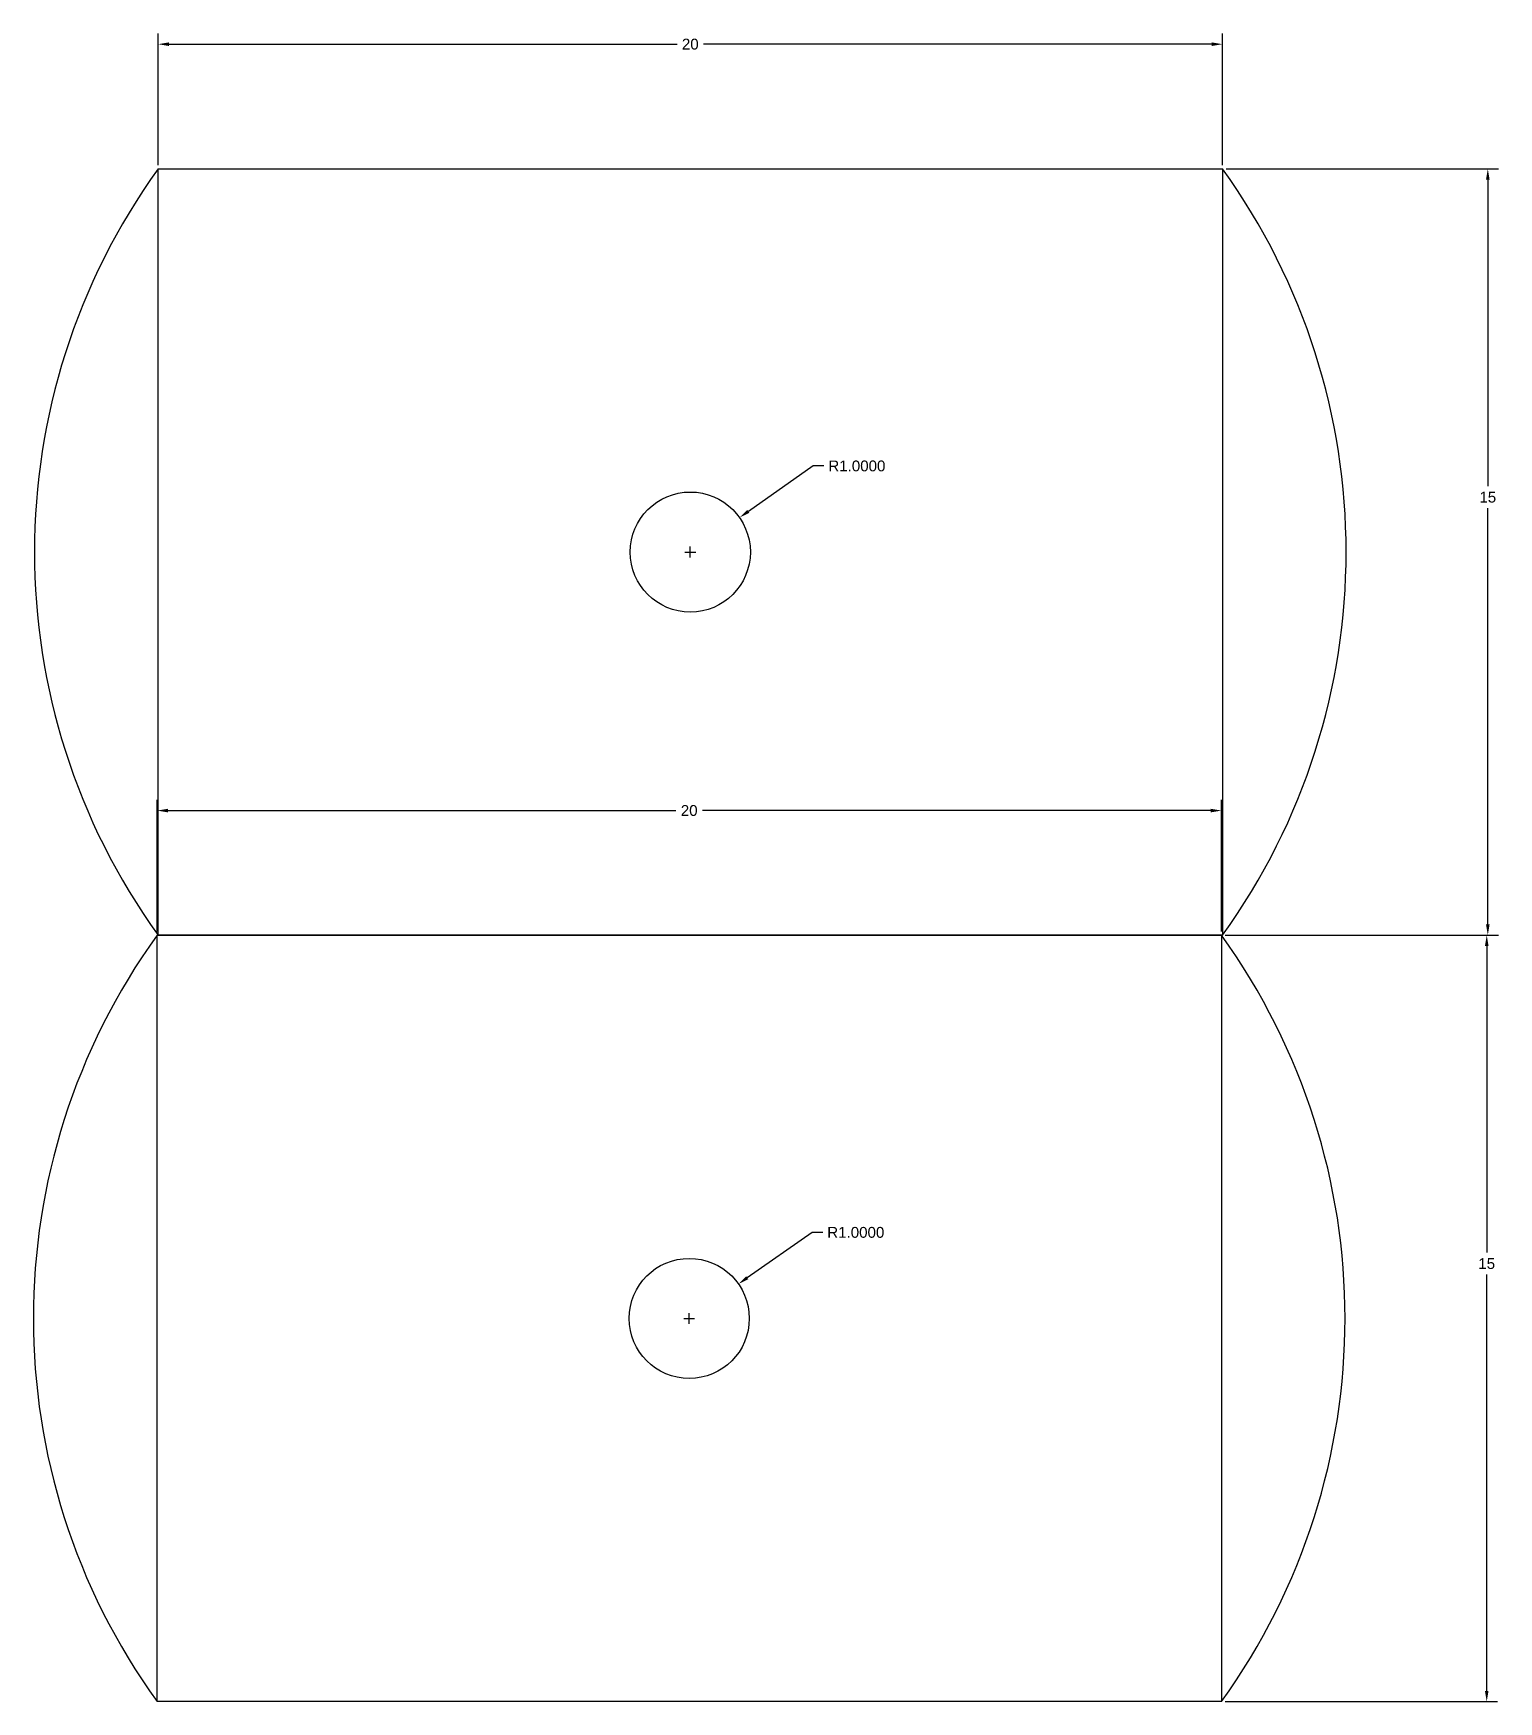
# Model space of a CAD drawing. Header units: inches. Extents: x 10.3 to 34.7, y 12.4 to 40.2.
import ezdxf

# ---------------------------------------------------------------- set-up
doc = ezdxf.new("R2010")
doc.units = ezdxf.units.IN
doc.header["$MEASUREMENT"] = 0
doc.styles.get("Standard").update_dxf_attribs({"font": 'arial.ttf'})
doc.dimstyles.get("Standard").update_dxf_attribs({"dimtxt": 0.18, "dimasz": 0.18, "dimexe": 0.18, "dimexo": 0.0625, "dimgap": 0.09, "dimtad": 0, "dimtih": 1, "dimtoh": 1, "dimdec": 4, "dimzin": 0, "dimdsep": 46, "dimtxsty": 'Standard', "dimcen": 0.09, "dimadec": 0, "dimazin": 0, "dimtfac": 1, "dimtdec": 4, "dimtofl": 0, "dimtmove": 0, "dimatfit": 3, "dimfxl": 1, "dimtolj": 1, "dimtzin": 0, "dimarcsym": 0})

# ---------------------------------------------------------------- blocks, each defined once
blk = doc.blocks.new('*D2')
at = {"color": 0, "lineweight": -2, "transparency": 16777216}
for p, q in [((12.383, 25.204), (12.383, 27.398)), ((30.106, 25.204), (30.106, 27.398)), ((12.563, 27.218), (21.024, 27.218)), ((29.926, 27.218), (21.465, 27.218))]:
    blk.add_line(p, q, dxfattribs=at)
at = {"color": 0, "transparency": 16777216}
for points in [[(12.563, 27.248), (12.563, 27.188), (12.383, 27.218)], [(29.926, 27.248), (29.926, 27.188), (30.106, 27.218)]]:
    blk.add_solid(points, dxfattribs=at)
at = {"layer": 'Defpoints', "color": 0, "transparency": 16777216}
for p in [(30.106, 27.218), (12.383, 25.142), (30.106, 25.142)]:
    blk.add_point(p, dxfattribs=at)
at = {"color": 0, "transparency": 16777216, "insert": (21.244, 27.218), "char_height": 0.18, "attachment_point": 5}
blk.add_mtext('\\A1;20', dxfattribs=at)
blk = doc.blocks.new('*D3')
at = {"color": 0, "lineweight": -2, "transparency": 16777216}
for p, q in [((30.169, 25.142), (34.704, 25.142)), ((34.524, 24.962), (34.524, 19.855)), ((34.524, 12.557), (34.524, 19.491)), ((30.169, 12.377), (34.704, 12.377))]:
    blk.add_line(p, q, dxfattribs=at)
at = {"color": 0, "transparency": 16777216}
for points in [[(34.494, 24.962), (34.554, 24.962), (34.524, 25.142)], [(34.494, 12.557), (34.554, 12.557), (34.524, 12.377)]]:
    blk.add_solid(points, dxfattribs=at)
at = {"layer": 'Defpoints', "color": 0, "transparency": 16777216}
for p in [(30.106, 25.142), (30.106, 12.377), (34.524, 12.377)]:
    blk.add_point(p, dxfattribs=at)
at = {"color": 0, "transparency": 16777216, "insert": (34.524, 19.673), "char_height": 0.18, "attachment_point": 5}
blk.add_mtext('\\A1;15', dxfattribs=at)
blk = doc.blocks.new('*D4')
at = {"color": 0, "lineweight": -2, "transparency": 16777216}
for p, q in [((23.289, 20.192), (22.211, 19.437)), ((23.469, 20.192), (23.289, 20.192)), ((21.154, 18.759), (21.334, 18.759)), ((21.244, 18.669), (21.244, 18.849))]:
    blk.add_line(p, q, dxfattribs=at)
at = {"color": 0, "transparency": 16777216}
blk.add_solid([(22.193, 19.461), (22.228, 19.412), (22.063, 19.333)], dxfattribs=at)
at = {"layer": 'Defpoints', "color": 0, "transparency": 16777216}
for p in [(22.063, 19.333), (21.244, 18.759)]:
    blk.add_point(p, dxfattribs=at)
at = {"color": 0, "transparency": 16777216, "insert": (24.018, 20.192), "char_height": 0.18, "attachment_point": 5}
blk.add_mtext('\\A1;R1.0000', dxfattribs=at)
blk = doc.blocks.new('*D9')
at = {"color": 0, "lineweight": -2, "transparency": 16777216}
for p, q in [((12.401, 37.968), (12.401, 40.162)), ((30.124, 37.968), (30.124, 40.162)), ((12.581, 39.982), (21.042, 39.982)), ((29.944, 39.982), (21.483, 39.982))]:
    blk.add_line(p, q, dxfattribs=at)
at = {"color": 0, "transparency": 16777216}
for points in [[(12.581, 40.012), (12.581, 39.952), (12.401, 39.982)], [(29.944, 40.012), (29.944, 39.952), (30.124, 39.982)]]:
    blk.add_solid(points, dxfattribs=at)
at = {"layer": 'Defpoints', "color": 0, "transparency": 16777216}
for p in [(30.124, 39.982), (12.401, 37.906), (30.124, 37.906)]:
    blk.add_point(p, dxfattribs=at)
at = {"color": 0, "transparency": 16777216, "insert": (21.262, 39.982), "char_height": 0.18, "attachment_point": 5}
blk.add_mtext('\\A1;20', dxfattribs=at)
blk = doc.blocks.new('*D10')
at = {"color": 0, "lineweight": -2, "transparency": 16777216}
for p, q in [((30.187, 37.906), (34.722, 37.906)), ((34.542, 37.726), (34.542, 32.619)), ((34.542, 25.322), (34.542, 32.255)), ((30.187, 25.142), (34.722, 25.142))]:
    blk.add_line(p, q, dxfattribs=at)
at = {"color": 0, "transparency": 16777216}
for points in [[(34.512, 37.726), (34.572, 37.726), (34.542, 37.906)], [(34.512, 25.322), (34.572, 25.322), (34.542, 25.142)]]:
    blk.add_solid(points, dxfattribs=at)
at = {"layer": 'Defpoints', "color": 0, "transparency": 16777216}
for p in [(30.124, 37.906), (30.124, 25.142), (34.542, 25.142)]:
    blk.add_point(p, dxfattribs=at)
at = {"color": 0, "transparency": 16777216, "insert": (34.542, 32.437), "char_height": 0.18, "attachment_point": 5}
blk.add_mtext('\\A1;15', dxfattribs=at)
blk = doc.blocks.new('*D11')
at = {"color": 0, "lineweight": -2, "transparency": 16777216}
for p, q in [((23.307, 32.957), (22.229, 32.201)), ((23.487, 32.957), (23.307, 32.957)), ((21.172, 31.524), (21.352, 31.524)), ((21.262, 31.434), (21.262, 31.614))]:
    blk.add_line(p, q, dxfattribs=at)
at = {"color": 0, "transparency": 16777216}
blk.add_solid([(22.211, 32.225), (22.246, 32.176), (22.081, 32.098)], dxfattribs=at)
at = {"layer": 'Defpoints', "color": 0, "transparency": 16777216}
for p in [(22.081, 32.098), (21.262, 31.524)]:
    blk.add_point(p, dxfattribs=at)
at = {"color": 0, "transparency": 16777216, "insert": (24.036, 32.957), "char_height": 0.18, "attachment_point": 5}
blk.add_mtext('\\A1;R1.0000', dxfattribs=at)

msp = doc.modelspace()

# ---------------------------------------------------------------- linework, layer by layer
for points in [[(12.40066, 37.90564), (30.12412, 37.90564), (30.12412, 25.14153), (12.40066, 25.14153)], [(12.38265, 25.14153), (30.10611, 25.14153), (30.10611, 12.37743), (12.38265, 12.37743)]]:
    msp.add_lwpolyline(points, close=True)
for centre in [(21.26239, 31.52359), (21.24438, 18.75948)]:
    msp.add_circle(centre, 1)
for centre, start, end in [((21.26239, 31.52359), 144.239274, 215.760726), ((21.26239, 31.52359), 324.239274, 35.760726), ((21.24438, 18.75948), 144.239274, 215.760726), ((21.24438, 18.75948), 324.239274, 35.760726)]:
    msp.add_arc(centre, 10.92066, start, end)

# ---------------------------------------------------------------- dimensions: what is measured, and where the dimension line sits
for base, p1, p2, picture, middle in [((30.12412, 39.98246), (12.40066, 37.90564), (30.12412, 37.90564), '*D9', (21.26239, 39.98246)), ((30.10611, 27.21835), (12.38265, 25.14153), (30.10611, 25.14153), '*D2', (21.24438, 27.21835))]:
    dim = msp.add_linear_dim(base=base, p1=p1, p2=p2, text='20', dimstyle='Standard')
    dim.commit()
    dim.dimension.update_dxf_attribs({"geometry": picture, "text_midpoint": middle})
for base, p1, p2, picture, middle in [((34.54207, 25.14153), (30.12412, 37.90564), (30.12412, 25.14153), '*D10', (34.54207, 32.43694)), ((34.52406, 12.37743), (30.10611, 25.14153), (30.10611, 12.37743), '*D3', (34.52406, 19.67283))]:
    dim = msp.add_linear_dim(base=base, p1=p1, p2=p2, angle=90, text='15', dimstyle='Standard')
    dim.commit()
    dim.dimension.update_dxf_attribs({"geometry": picture, "text_midpoint": middle, "dimtype": 160})
for center, mpoint, picture, middle in [((21.26239, 31.52359), (22.08128, 32.09754), '*D11', (24.03637, 32.95659)), ((21.24438, 18.75948), (22.06327, 19.33344), '*D4', (24.01836, 20.19249))]:
    dim = msp.add_radius_dim(center=center, mpoint=mpoint, dimstyle='Standard')
    dim.commit()
    dim.dimension.update_dxf_attribs({"geometry": picture, "text_midpoint": middle, "dimtype": 164})

doc.saveas('drawing.dxf')
